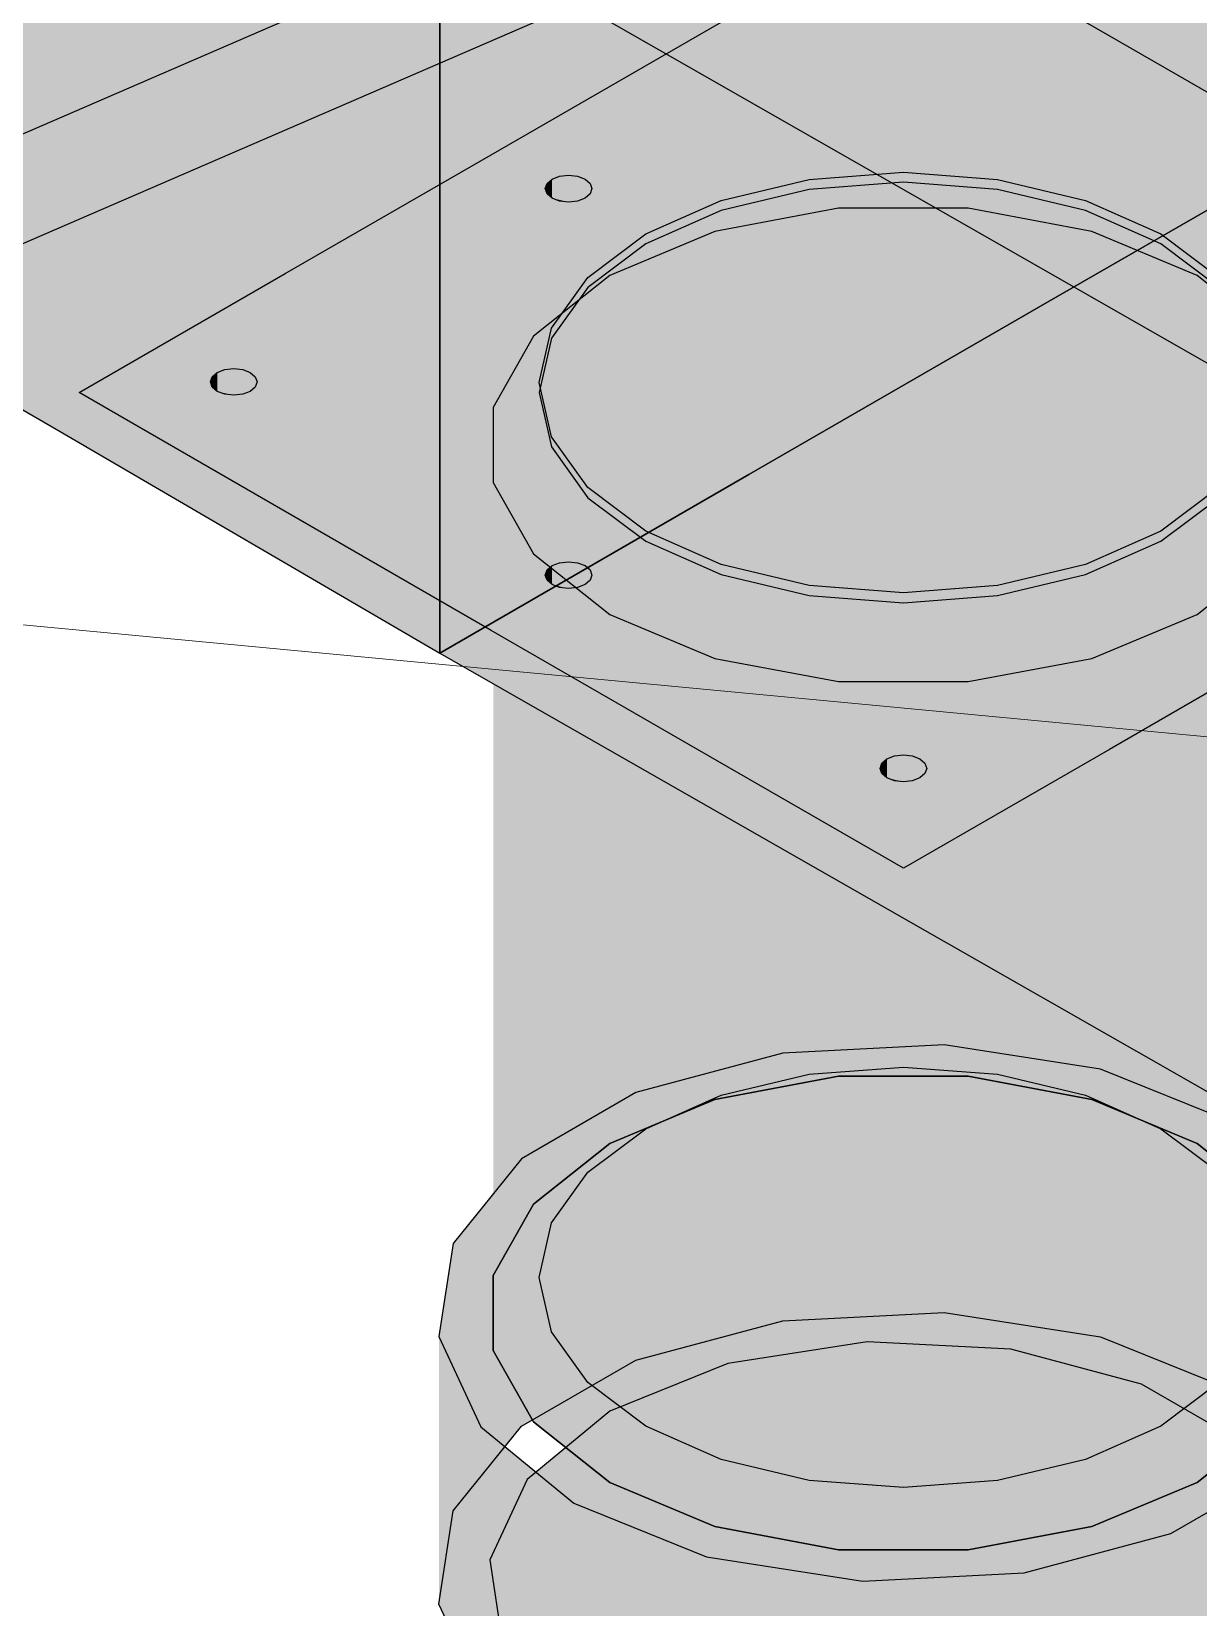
# Model space of a CAD drawing. Header units: metres. Extents: x 0 to 34.2, y 0 to 17.8.
# Drawn here: x 10.4017 to 10.5979, y 9.719 to 9.984 of the extents above; entities that cross this region are included whole.
import ezdxf

# ---------------------------------------------------------------- set-up
doc = ezdxf.new("R2010")
doc.units = ezdxf.units.M
doc.header["$LTSCALE"] = 0.25
doc.layers.add('ISO-ARISTAS', color=8, linetype='CONTINUOUS')
doc.layers.add('ISO-CONCRETO-SUP', color=254, linetype='CONTINUOUS', true_color=0xe8e8e8)
doc.layers.add('LLAMADAS', color=30, linetype='CONTINUOUS', lineweight=18)

msp = doc.modelspace()

# ---------------------------------------------------------------- linework, layer by layer
at = {"layer": 'ISO-ARISTAS', "color": 250}
for p, q in [((8.5856, 9.16264), (10.67532, 10.06751)), ((10.47031, 9.9495), (10.47031, 10.0195)), ((10.47031, 10.0195), (10.47031, 9.9495)), ((10.52163, 9.97267), (10.45267, 10.01208)), ((10.19547, 9.87818), (10.4924, 10.00675)), ((10.51361, 9.9833), (10.54825, 10.0033)), ((10.54825, 10.0033), (10.58289, 9.9833)), ((10.47897, 9.9633), (10.51361, 9.9833)), ((10.58289, 9.9833), (10.61754, 9.9633)), ((10.59059, 9.93325), (10.52163, 9.97267)), ((10.57423, 9.9395), (10.6262, 9.9695)), ((10.6262, 9.9695), (10.57423, 9.9395)), ((10.44433, 9.9433), (10.47897, 9.9633)), ((10.5324, 9.95915), (10.54825, 9.96036)), ((10.54825, 9.96036), (10.5641, 9.95915)), ((10.48804, 9.9576), (10.48834, 9.95847)), ((10.48834, 9.95673), (10.48804, 9.9576)), ((10.48834, 9.95847), (10.48919, 9.9592)), ((10.48919, 9.9592), (10.49046, 9.95969)), ((10.49046, 9.95969), (10.49196, 9.95986)), ((10.49196, 9.95986), (10.49346, 9.95969)), ((10.49346, 9.95969), (10.49473, 9.9592)), ((10.49473, 9.9592), (10.49558, 9.95847)), ((10.49558, 9.95847), (10.49588, 9.9576)), ((10.49588, 9.9576), (10.49558, 9.95673)), ((10.51764, 9.95562), (10.5324, 9.95915)), ((10.54825, 9.95866), (10.5324, 9.95745)), ((10.5641, 9.95745), (10.54825, 9.95866)), ((10.5641, 9.95915), (10.57887, 9.95562)), ((10.48919, 9.956), (10.48834, 9.95673)), ((10.49046, 9.95551), (10.48919, 9.956)), ((10.49196, 9.95534), (10.49046, 9.95551)), ((10.49346, 9.95551), (10.49196, 9.95534)), ((10.49473, 9.956), (10.49346, 9.95551)), ((10.49558, 9.95673), (10.49473, 9.956)), ((10.50495, 9.95), (10.51764, 9.95562)), ((10.5324, 9.95745), (10.51764, 9.95392)), ((10.57887, 9.95392), (10.5641, 9.95745)), ((10.57887, 9.95562), (10.59156, 9.95)), ((10.34127, 9.95475), (10.40579, 9.91712)), ((10.34127, 9.95475), (10.40579, 9.91712)), ((10.51764, 9.95392), (10.50495, 9.9483)), ((10.53733, 9.95431), (10.51656, 9.95041)), ((10.53733, 9.95431), (10.51656, 9.95041)), ((10.55917, 9.95431), (10.53733, 9.95431)), ((10.55917, 9.95431), (10.53733, 9.95431)), ((10.57995, 9.95041), (10.55917, 9.95431)), ((10.57995, 9.95041), (10.55917, 9.95431)), ((10.59156, 9.9483), (10.57887, 9.95392)), ((10.49522, 9.94268), (10.50495, 9.95)), ((10.51656, 9.95041), (10.49889, 9.943)), ((10.51656, 9.95041), (10.49889, 9.943)), ((10.59762, 9.943), (10.57995, 9.95041)), ((10.59762, 9.943), (10.57995, 9.95041)), ((10.59156, 9.95), (10.60129, 9.94268)), ((10.47031, 9.8795), (10.47031, 9.9495)), ((10.47031, 9.9495), (10.47031, 9.8795)), ((10.50495, 9.9483), (10.49522, 9.94098)), ((10.60129, 9.94098), (10.59156, 9.9483)), ((10.40969, 9.9233), (10.44433, 9.9433)), ((10.49889, 9.943), (10.48605, 9.9328)), ((10.49889, 9.943), (10.48605, 9.9328)), ((10.4891, 9.93415), (10.49522, 9.94268)), ((10.61046, 9.9328), (10.59762, 9.943)), ((10.61046, 9.9328), (10.59762, 9.943)), ((10.49522, 9.94098), (10.4891, 9.93245)), ((10.52227, 9.9095), (10.57423, 9.9395)), ((10.57423, 9.9395), (10.52227, 9.9095)), ((10.48702, 9.925), (10.4891, 9.93415)), ((10.48605, 9.9328), (10.4793, 9.92081)), ((10.48605, 9.9328), (10.4793, 9.92081)), ((10.4891, 9.93245), (10.48702, 9.9233)), ((10.65955, 9.89384), (10.59059, 9.93325)), ((10.43175, 9.9251), (10.43205, 9.92597)), ((10.43205, 9.92597), (10.4329, 9.9267)), ((10.4329, 9.9267), (10.43417, 9.92719)), ((10.43417, 9.92719), (10.43567, 9.92736)), ((10.43567, 9.92736), (10.43717, 9.92719)), ((10.43717, 9.92719), (10.43844, 9.9267)), ((10.43844, 9.9267), (10.43929, 9.92597)), ((10.43929, 9.92597), (10.43959, 9.9251)), ((10.44433, 9.9033), (10.40969, 9.9233)), ((10.43205, 9.92423), (10.43175, 9.9251)), ((10.4329, 9.9235), (10.43205, 9.92423)), ((10.43417, 9.92301), (10.4329, 9.9235)), ((10.43844, 9.9235), (10.43717, 9.92301)), ((10.43929, 9.92423), (10.43844, 9.9235)), ((10.43959, 9.9251), (10.43929, 9.92423)), ((10.4891, 9.91585), (10.48702, 9.925)), ((10.48702, 9.9233), (10.4891, 9.91415)), ((10.43567, 9.92284), (10.43417, 9.92301)), ((10.43717, 9.92301), (10.43567, 9.92284)), ((10.4793, 9.92081), (10.4793, 9.90819)), ((10.4793, 9.92081), (10.4793, 9.90819)), ((10.40579, 9.91712), (10.47031, 9.8795)), ((10.40579, 9.91712), (10.47031, 9.8795)), ((10.49522, 9.90732), (10.4891, 9.91585)), ((10.4891, 9.91415), (10.49522, 9.90562)), ((10.47031, 9.8795), (10.52227, 9.9095)), ((10.52227, 9.9095), (10.47031, 9.8795)), ((10.4793, 9.90819), (10.48605, 9.8962)), ((10.4793, 9.90819), (10.48605, 9.8962)), ((10.50495, 9.9), (10.49522, 9.90732)), ((10.60129, 9.90732), (10.59156, 9.9)), ((10.49522, 9.90562), (10.50495, 9.8983)), ((10.59156, 9.8983), (10.60129, 9.90562)), ((10.47897, 9.8833), (10.44433, 9.9033)), ((10.51764, 9.89438), (10.50495, 9.9)), ((10.59156, 9.9), (10.57887, 9.89438)), ((10.50495, 9.8983), (10.51764, 9.89268)), ((10.57887, 9.89268), (10.59156, 9.8983)), ((10.48605, 9.8962), (10.49889, 9.886)), ((10.48605, 9.8962), (10.49889, 9.886)), ((10.48834, 9.89347), (10.48919, 9.8942)), ((10.48919, 9.8942), (10.49046, 9.89469)), ((10.49046, 9.89469), (10.49196, 9.89486)), ((10.49196, 9.89486), (10.49346, 9.89469)), ((10.49346, 9.89469), (10.49473, 9.8942)), ((10.49473, 9.8942), (10.49558, 9.89347)), ((10.5324, 9.89085), (10.51764, 9.89438)), ((10.57887, 9.89438), (10.5641, 9.89085)), ((10.59762, 9.886), (10.61046, 9.8962)), ((10.59762, 9.886), (10.61046, 9.8962)), ((10.48804, 9.8926), (10.48834, 9.89347)), ((10.48834, 9.89173), (10.48804, 9.8926)), ((10.48919, 9.891), (10.48834, 9.89173)), ((10.49558, 9.89173), (10.49473, 9.891)), ((10.49558, 9.89347), (10.49588, 9.8926)), ((10.49588, 9.8926), (10.49558, 9.89173)), ((10.51764, 9.89268), (10.5324, 9.88915)), ((10.5641, 9.88915), (10.57887, 9.89268)), ((10.49046, 9.89051), (10.48919, 9.891)), ((10.49196, 9.89034), (10.49046, 9.89051)), ((10.49346, 9.89051), (10.49196, 9.89034)), ((10.49473, 9.891), (10.49346, 9.89051)), ((10.54825, 9.88964), (10.5324, 9.89085)), ((10.5324, 9.88915), (10.54825, 9.88794)), ((10.5641, 9.89085), (10.54825, 9.88964)), ((10.54825, 9.88794), (10.5641, 9.88915)), ((10.49889, 9.886), (10.51656, 9.87859)), ((10.49889, 9.886), (10.51656, 9.87859)), ((10.57995, 9.87859), (10.59762, 9.886)), ((10.57995, 9.87859), (10.59762, 9.886)), ((10.51361, 9.8633), (10.47897, 9.8833)), ((10.61754, 9.8833), (10.58289, 9.8633)), ((10.47031, 9.8795), (10.53927, 9.84008)), ((10.47031, 9.8795), (10.53927, 9.84008)), ((10.51656, 9.87859), (10.53733, 9.87469)), ((10.51656, 9.87859), (10.53733, 9.87469)), ((10.55917, 9.87469), (10.57995, 9.87859)), ((10.55917, 9.87469), (10.57995, 9.87859)), ((10.53733, 9.87469), (10.55917, 9.87469)), ((10.53733, 9.87469), (10.55917, 9.87469)), ((10.54825, 9.8433), (10.51361, 9.8633)), ((10.54548, 9.8617), (10.54675, 9.86219)), ((10.54675, 9.86219), (10.54825, 9.86236)), ((10.58289, 9.8633), (10.54825, 9.8433)), ((10.54825, 9.86236), (10.54975, 9.86219)), ((10.54975, 9.86219), (10.55103, 9.8617)), ((10.54433, 9.8601), (10.54463, 9.86097)), ((10.54463, 9.85923), (10.54433, 9.8601)), ((10.54463, 9.86097), (10.54548, 9.8617)), ((10.55103, 9.8617), (10.55187, 9.86097)), ((10.55187, 9.86097), (10.55217, 9.8601)), ((10.55217, 9.8601), (10.55187, 9.85923)), ((10.54548, 9.8585), (10.54463, 9.85923)), ((10.54675, 9.85801), (10.54548, 9.8585)), ((10.54825, 9.85784), (10.54675, 9.85801)), ((10.54975, 9.85801), (10.54825, 9.85784)), ((10.55103, 9.8585), (10.54975, 9.85801)), ((10.55187, 9.85923), (10.55103, 9.8585)), ((10.53927, 9.84008), (10.60823, 9.80067)), ((10.53927, 9.84008), (10.60823, 9.80067)), ((10.52797, 9.81221), (10.50329, 9.80557)), ((10.55509, 9.81358), (10.52797, 9.81221)), ((10.58138, 9.80951), (10.55509, 9.81358)), ((10.5324, 9.80865), (10.54825, 9.80986)), ((10.54825, 9.80986), (10.5641, 9.80865)), ((10.60368, 9.8005), (10.58138, 9.80951)), ((10.53733, 9.80831), (10.51656, 9.80441)), ((10.51656, 9.80441), (10.53733, 9.80831)), ((10.51764, 9.80512), (10.5324, 9.80865)), ((10.55917, 9.80831), (10.53733, 9.80831)), ((10.53733, 9.80831), (10.55917, 9.80831)), ((10.57995, 9.80441), (10.55917, 9.80831)), ((10.55917, 9.80831), (10.57995, 9.80441)), ((10.5641, 9.80865), (10.57887, 9.80512)), ((10.50329, 9.80557), (10.48405, 9.79446)), ((10.51656, 9.80441), (10.49889, 9.797)), ((10.49889, 9.797), (10.51656, 9.80441)), ((10.50495, 9.7995), (10.51764, 9.80512)), ((10.57887, 9.80512), (10.59156, 9.7995)), ((10.59762, 9.797), (10.57995, 9.80441)), ((10.57995, 9.80441), (10.59762, 9.797)), ((10.49522, 9.79218), (10.50495, 9.7995)), ((10.59156, 9.7995), (10.60129, 9.79218)), ((10.49889, 9.797), (10.48605, 9.7868)), ((10.48605, 9.7868), (10.49889, 9.797)), ((10.61046, 9.7868), (10.59762, 9.797)), ((10.59762, 9.797), (10.61046, 9.7868)), ((10.48405, 9.79446), (10.47254, 9.78021)), ((10.4891, 9.78365), (10.49522, 9.79218)), ((10.48605, 9.7868), (10.4793, 9.77481)), ((10.4793, 9.77481), (10.48605, 9.7868)), ((10.48702, 9.7745), (10.4891, 9.78365)), ((10.47254, 9.78021), (10.47017, 9.76456)), ((10.4793, 9.77481), (10.4793, 9.76219)), ((10.4793, 9.76219), (10.4793, 9.77481)), ((10.4891, 9.76535), (10.48702, 9.7745)), ((10.50329, 9.76057), (10.52797, 9.76721)), ((10.52797, 9.76721), (10.55509, 9.76858)), ((10.55509, 9.76858), (10.58138, 9.76451)), ((10.47017, 9.76456), (10.47721, 9.74937)), ((10.49522, 9.75682), (10.4891, 9.76535)), ((10.58138, 9.76451), (10.60368, 9.7555)), ((10.4793, 9.76219), (10.48605, 9.7502)), ((10.48605, 9.7502), (10.4793, 9.76219)), ((10.54217, 9.76365), (10.51875, 9.76003)), ((10.56632, 9.76243), (10.54217, 9.76365)), ((10.5883, 9.75652), (10.56632, 9.76243)), ((10.48405, 9.74946), (10.50329, 9.76057)), ((10.51875, 9.76003), (10.49889, 9.752)), ((10.50495, 9.7495), (10.49522, 9.75682)), ((10.60544, 9.74662), (10.5883, 9.75652)), ((10.60129, 9.75682), (10.59156, 9.7495)), ((10.49889, 9.752), (10.48498, 9.74053)), ((10.47254, 9.73521), (10.48405, 9.74946)), ((10.47721, 9.74937), (10.49283, 9.7365)), ((10.48605, 9.7502), (10.49889, 9.74)), ((10.49889, 9.74), (10.48605, 9.7502)), ((10.51764, 9.74388), (10.50495, 9.7495)), ((10.59156, 9.7495), (10.57887, 9.74388)), ((10.59762, 9.74), (10.61046, 9.7502)), ((10.61046, 9.7502), (10.59762, 9.74)), ((10.5324, 9.74035), (10.51764, 9.74388)), ((10.57887, 9.74388), (10.5641, 9.74035)), ((10.48498, 9.74053), (10.47871, 9.72701)), ((10.54825, 9.73914), (10.5324, 9.74035)), ((10.5641, 9.74035), (10.54825, 9.73914)), ((10.59321, 9.73143), (10.61246, 9.74254)), ((10.49889, 9.74), (10.51656, 9.73259)), ((10.51656, 9.73259), (10.49889, 9.74)), ((10.57995, 9.73259), (10.59762, 9.74)), ((10.59762, 9.74), (10.57995, 9.73259)), ((10.47017, 9.71956), (10.47254, 9.73521)), ((10.49283, 9.7365), (10.51513, 9.72749)), ((10.51656, 9.73259), (10.53733, 9.72869)), ((10.53733, 9.72869), (10.51656, 9.73259)), ((10.55917, 9.72869), (10.57995, 9.73259)), ((10.57995, 9.73259), (10.55917, 9.72869)), ((10.56854, 9.72479), (10.59321, 9.73143)), ((10.51513, 9.72749), (10.54142, 9.72342)), ((10.53733, 9.72869), (10.55917, 9.72869)), ((10.55917, 9.72869), (10.53733, 9.72869)), ((10.47871, 9.72701), (10.48082, 9.71307)), ((10.54142, 9.72342), (10.56854, 9.72479)), ((10.47721, 9.70437), (10.47017, 9.71956))]:
    msp.add_line(p, q, dxfattribs=at)
at = {"layer": 'ISO-CONCRETO-SUP', "true_color": 0xa8aaae}
msp.add_solid([(10.34127, 9.95475), (10.49716, 10.04475), (10.34127, 10.16474), (10.49716, 10.25474)], dxfattribs=at)
at = {"layer": 'ISO-CONCRETO-SUP', "true_color": 0x686f79}
msp.add_solid([(10.13052, 9.99068), (10.19547, 9.95318), (10.42744, 10.11925), (10.4924, 10.08175)], dxfattribs=at)
at = {"layer": 'ISO-CONCRETO-SUP', "true_color": 0xaaadb3}
for points in [[(10.47031, 10.0195), (10.53927, 9.98008), (10.47031, 10.0895), (10.53927, 10.05008)], [(10.56168, 10.00712), (10.6262, 9.9695), (10.56168, 10.07712), (10.6262, 10.0395)], [(10.40579, 9.98712), (10.47031, 9.9495), (10.40579, 10.05712), (10.47031, 10.0195)], [(10.53927, 9.98008), (10.60823, 9.94067), (10.53927, 10.05008), (10.60823, 10.01067)], [(10.34127, 9.95475), (10.40579, 9.91712), (10.34127, 10.02475), (10.40579, 9.98712)], [(10.47031, 9.9495), (10.53927, 9.91008), (10.47031, 10.0195), (10.53927, 9.98008)], [(10.40579, 9.91712), (10.47031, 9.8795), (10.40579, 9.98712), (10.47031, 9.9495)], [(10.53927, 9.91008), (10.60823, 9.87067), (10.53927, 9.98008), (10.60823, 9.94067)], [(10.47031, 9.8795), (10.53927, 9.84008), (10.47031, 9.9495), (10.53927, 9.91008)], [(10.53927, 9.84008), (10.60823, 9.80067), (10.53927, 9.91008), (10.60823, 9.87067)]]:
    msp.add_solid(points, dxfattribs=at)
at = {"layer": 'ISO-CONCRETO-SUP', "true_color": 0x575d65}
msp.add_solid([(10.19547, 9.87818), (10.4924, 10.00675), (10.19547, 9.95318), (10.4924, 10.08175)], dxfattribs=at)
at = {"layer": 'ISO-CONCRETO-SUP', "true_color": 0xbcc0c7}
for points in [[(10.4452, 10.01475), (10.50972, 9.97712), (10.49716, 10.04475), (10.56168, 10.00712)], [(10.39324, 9.98475), (10.45775, 9.94712), (10.4452, 10.01475), (10.50972, 9.97712)], [(10.50972, 9.97712), (10.57423, 9.9395), (10.56168, 10.00712), (10.6262, 9.9695)], [(10.54825, 10.0033), (10.58289, 9.9833), (10.51361, 9.9833), (10.54825, 9.9633)], [(10.34127, 9.95475), (10.40579, 9.91712), (10.39324, 9.98475), (10.45775, 9.94712)], [(10.51361, 9.9833), (10.54825, 9.9633), (10.47897, 9.9633), (10.51361, 9.9433)], [(10.58289, 9.9833), (10.61754, 9.9633), (10.54825, 9.9633), (10.58289, 9.9433)], [(10.45775, 9.94712), (10.52227, 9.9095), (10.50972, 9.97712), (10.57423, 9.9395)], [(10.57423, 9.9395), (10.64319, 9.90008), (10.6262, 9.9695), (10.69516, 9.93008)], [(10.47897, 9.9633), (10.51361, 9.9433), (10.44433, 9.9433), (10.47897, 9.9233)], [(10.54825, 9.9633), (10.58289, 9.9433), (10.51361, 9.9433), (10.54825, 9.9233)], [(10.61754, 9.9633), (10.65218, 9.9433), (10.58289, 9.9433), (10.61754, 9.9233)], [(10.40579, 9.91712), (10.47031, 9.8795), (10.45775, 9.94712), (10.52227, 9.9095)], [(10.44433, 9.9433), (10.47897, 9.9233), (10.40969, 9.9233), (10.44433, 9.9033)], [(10.51361, 9.9433), (10.54825, 9.9233), (10.47897, 9.9233), (10.51361, 9.9033)], [(10.58289, 9.9433), (10.61754, 9.9233), (10.54825, 9.9233), (10.58289, 9.9033)], [(10.52227, 9.9095), (10.59123, 9.87008), (10.57423, 9.9395), (10.64319, 9.90008)], [(10.47897, 9.9233), (10.51361, 9.9033), (10.44433, 9.9033), (10.47897, 9.8833)], [(10.54825, 9.9233), (10.58289, 9.9033), (10.51361, 9.9033), (10.54825, 9.8833)], [(10.61754, 9.9233), (10.65218, 9.9033), (10.58289, 9.9033), (10.61754, 9.8833)], [(10.47031, 9.8795), (10.53927, 9.84008), (10.52227, 9.9095), (10.59123, 9.87008)], [(10.51361, 9.9033), (10.54825, 9.8833), (10.47897, 9.8833), (10.51361, 9.8633)], [(10.58289, 9.9033), (10.61754, 9.8833), (10.54825, 9.8833), (10.58289, 9.8633)], [(10.59123, 9.87008), (10.66019, 9.83067), (10.64319, 9.90008), (10.71215, 9.86067)], [(10.54825, 9.8833), (10.58289, 9.8633), (10.51361, 9.8633), (10.54825, 9.8433)], [(10.53927, 9.84008), (10.60823, 9.80067), (10.59123, 9.87008), (10.66019, 9.83067)]]:
    msp.add_solid(points, dxfattribs=at)
at = {"layer": 'ISO-CONCRETO-SUP', "true_color": 0xb6b9c0}
for points in [[(10.49597, 10.03108), (10.56493, 9.99167), (10.45267, 10.01208), (10.52163, 9.97267)], [(10.60823, 10.01067), (10.67719, 9.97125), (10.56493, 9.99167), (10.63389, 9.95225)], [(10.56493, 9.99167), (10.63389, 9.95225), (10.52163, 9.97267), (10.59059, 9.93325)], [(10.63389, 9.95225), (10.70285, 9.91284), (10.59059, 9.93325), (10.65955, 9.89384)]]:
    msp.add_solid(points, dxfattribs=at)
at = {"layer": 'ISO-CONCRETO-SUP', "true_color": 0x3e4247}
for points in [[(10.50495, 9.9), (10.5324, 9.95915), (10.54825, 9.96036)], [(10.50495, 9.9), (10.54825, 9.96036), (10.5641, 9.95915)], [(10.50495, 9.9), (10.51764, 9.95562), (10.5324, 9.95915)], [(10.50495, 9.9), (10.5641, 9.95915), (10.57887, 9.95562)], [(10.50495, 9.9), (10.50495, 9.95), (10.51764, 9.95562)], [(10.50495, 9.9), (10.57887, 9.95562), (10.59156, 9.95)], [(10.50495, 9.9), (10.49522, 9.94268), (10.50495, 9.95)], [(10.50495, 9.9), (10.59156, 9.95), (10.60129, 9.94268)], [(10.50495, 9.9), (10.4891, 9.93415), (10.49522, 9.94268)], [(10.50495, 9.9), (10.60129, 9.94268), (10.6074, 9.93415)], [(10.50495, 9.9), (10.48702, 9.925), (10.4891, 9.93415)], [(10.50495, 9.9), (10.6074, 9.93415), (10.60949, 9.925)], [(10.50495, 9.9), (10.4891, 9.91585), (10.48702, 9.925)], [(10.50495, 9.9), (10.60949, 9.925), (10.6074, 9.91585)], [(10.50495, 9.9), (10.49522, 9.90732), (10.4891, 9.91585)], [(10.50495, 9.9), (10.6074, 9.91585), (10.60129, 9.90732)], [(10.50495, 9.9), (10.60129, 9.90732), (10.59156, 9.9)], [(10.50495, 9.9), (10.59156, 9.9), (10.57887, 9.89438)], [(10.50495, 9.9), (10.57887, 9.89438), (10.5641, 9.89085)], [(10.50495, 9.9), (10.5641, 9.89085), (10.54825, 9.88964)], [(10.50495, 9.9), (10.54825, 9.88964), (10.5324, 9.89085)], [(10.50495, 9.9), (10.5324, 9.89085), (10.51764, 9.89438)]]:
    msp.add_solid(points, dxfattribs=at)
at = {"layer": 'ISO-CONCRETO-SUP', "true_color": 0x6b6d73}
for points in [[(10.48919, 9.956), (10.48804, 9.9576), (10.48834, 9.95847)], [(10.48919, 9.956), (10.48834, 9.95673), (10.48804, 9.9576)], [(10.48919, 9.956), (10.48834, 9.95847), (10.48919, 9.9592)], [(10.48919, 9.956), (10.49046, 9.95969), (10.49196, 9.95986)], [(10.48919, 9.956), (10.49196, 9.95986), (10.49346, 9.95969)], [(10.48919, 9.956), (10.48919, 9.9592), (10.49046, 9.95969)], [(10.48919, 9.956), (10.49346, 9.95969), (10.49473, 9.9592)], [(10.48919, 9.956), (10.49473, 9.9592), (10.49558, 9.95847)], [(10.48919, 9.956), (10.49558, 9.95847), (10.49588, 9.9576)], [(10.48919, 9.956), (10.49588, 9.9576), (10.49558, 9.95673)], [(10.48919, 9.956), (10.49558, 9.95673), (10.49473, 9.956)], [(10.48919, 9.956), (10.49473, 9.956), (10.49346, 9.95551)], [(10.48919, 9.956), (10.49346, 9.95551), (10.49196, 9.95534)], [(10.48919, 9.956), (10.49196, 9.95534), (10.49046, 9.95551)], [(10.4329, 9.9235), (10.43175, 9.9251), (10.43205, 9.92597)], [(10.4329, 9.9235), (10.43205, 9.92597), (10.4329, 9.9267)], [(10.4329, 9.9235), (10.43417, 9.92719), (10.43567, 9.92736)], [(10.4329, 9.9235), (10.43567, 9.92736), (10.43717, 9.92719)], [(10.4329, 9.9235), (10.4329, 9.9267), (10.43417, 9.92719)], [(10.4329, 9.9235), (10.43717, 9.92719), (10.43844, 9.9267)], [(10.4329, 9.9235), (10.43844, 9.9267), (10.43929, 9.92597)], [(10.4329, 9.9235), (10.43929, 9.92597), (10.43959, 9.9251)], [(10.4329, 9.9235), (10.43205, 9.92423), (10.43175, 9.9251)], [(10.4329, 9.9235), (10.43959, 9.9251), (10.43929, 9.92423)], [(10.4329, 9.9235), (10.43929, 9.92423), (10.43844, 9.9235)], [(10.4329, 9.9235), (10.43844, 9.9235), (10.43717, 9.92301)], [(10.4329, 9.9235), (10.43717, 9.92301), (10.43567, 9.92284)], [(10.4329, 9.9235), (10.43567, 9.92284), (10.43417, 9.92301)], [(10.48919, 9.891), (10.48834, 9.89347), (10.48919, 9.8942)], [(10.48919, 9.891), (10.49046, 9.89469), (10.49196, 9.89486)], [(10.48919, 9.891), (10.49196, 9.89486), (10.49346, 9.89469)], [(10.48919, 9.891), (10.48919, 9.8942), (10.49046, 9.89469)], [(10.48919, 9.891), (10.49346, 9.89469), (10.49473, 9.8942)], [(10.48919, 9.891), (10.49473, 9.8942), (10.49558, 9.89347)], [(10.48919, 9.891), (10.48804, 9.8926), (10.48834, 9.89347)], [(10.48919, 9.891), (10.48834, 9.89173), (10.48804, 9.8926)], [(10.48919, 9.891), (10.49558, 9.89347), (10.49588, 9.8926)], [(10.48919, 9.891), (10.49588, 9.8926), (10.49558, 9.89173)], [(10.48919, 9.891), (10.49558, 9.89173), (10.49473, 9.891)], [(10.48919, 9.891), (10.49473, 9.891), (10.49346, 9.89051)], [(10.48919, 9.891), (10.49346, 9.89051), (10.49196, 9.89034)], [(10.48919, 9.891), (10.49196, 9.89034), (10.49046, 9.89051)], [(10.54548, 9.8585), (10.54675, 9.86219), (10.54825, 9.86236)], [(10.54548, 9.8585), (10.54825, 9.86236), (10.54975, 9.86219)], [(10.54548, 9.8585), (10.54548, 9.8617), (10.54675, 9.86219)], [(10.54548, 9.8585), (10.54975, 9.86219), (10.55103, 9.8617)], [(10.54548, 9.8585), (10.54433, 9.8601), (10.54463, 9.86097)], [(10.54548, 9.8585), (10.54463, 9.85923), (10.54433, 9.8601)], [(10.54548, 9.8585), (10.54463, 9.86097), (10.54548, 9.8617)], [(10.54548, 9.8585), (10.55103, 9.8617), (10.55187, 9.86097)], [(10.54548, 9.8585), (10.55187, 9.86097), (10.55217, 9.8601)], [(10.54548, 9.8585), (10.55217, 9.8601), (10.55187, 9.85923)], [(10.54548, 9.8585), (10.55187, 9.85923), (10.55103, 9.8585)], [(10.54548, 9.8585), (10.55103, 9.8585), (10.54975, 9.85801)], [(10.54548, 9.8585), (10.54975, 9.85801), (10.54825, 9.85784)], [(10.54548, 9.8585), (10.54825, 9.85784), (10.54675, 9.85801)]]:
    msp.add_solid(points, dxfattribs=at)
at = {"layer": 'ISO-CONCRETO-SUP', "true_color": 0xafb3b9}
for points in [[(10.54825, 9.95866), (10.5324, 9.95745), (10.54825, 9.90906), (10.5324, 9.90785)], [(10.54825, 9.90906), (10.5324, 9.90785), (10.54825, 9.85946), (10.5324, 9.85825)], [(10.54825, 9.88794), (10.5641, 9.88915), (10.54825, 9.83834), (10.5641, 9.83955)], [(10.54825, 9.85946), (10.5324, 9.85825), (10.54825, 9.80986), (10.5324, 9.80865)], [(10.54825, 9.83834), (10.5641, 9.83955), (10.54825, 9.78874), (10.5641, 9.78995)], [(10.54825, 9.78874), (10.5641, 9.78995), (10.54825, 9.73914), (10.5641, 9.74035)]]:
    msp.add_solid(points, dxfattribs=at)
at = {"layer": 'ISO-CONCRETO-SUP', "true_color": 0xb3b6bd}
for points in [[(10.5641, 9.95745), (10.54825, 9.95866), (10.5641, 9.90785), (10.54825, 9.90906)], [(10.5641, 9.90785), (10.54825, 9.90906), (10.5641, 9.85825), (10.54825, 9.85946)], [(10.5324, 9.88915), (10.54825, 9.88794), (10.5324, 9.83955), (10.54825, 9.83834)], [(10.5641, 9.85825), (10.54825, 9.85946), (10.5641, 9.80865), (10.54825, 9.80986)], [(10.5324, 9.83955), (10.54825, 9.83834), (10.5324, 9.78995), (10.54825, 9.78874)], [(10.5324, 9.78995), (10.54825, 9.78874), (10.5324, 9.74035), (10.54825, 9.73914)]]:
    msp.add_solid(points, dxfattribs=at)
at = {"layer": 'ISO-CONCRETO-SUP', "true_color": 0xa8acb2}
for points in [[(10.5324, 9.95745), (10.51764, 9.95392), (10.5324, 9.90785), (10.51764, 9.90432)], [(10.5324, 9.90785), (10.51764, 9.90432), (10.5324, 9.85825), (10.51764, 9.85472)], [(10.5641, 9.88915), (10.57887, 9.89268), (10.5641, 9.83955), (10.57887, 9.84308)], [(10.5324, 9.85825), (10.51764, 9.85472), (10.5324, 9.80865), (10.51764, 9.80512)], [(10.5641, 9.83955), (10.57887, 9.84308), (10.5641, 9.78995), (10.57887, 9.79348)], [(10.5641, 9.78995), (10.57887, 9.79348), (10.5641, 9.74035), (10.57887, 9.74388)]]:
    msp.add_solid(points, dxfattribs=at)
at = {"layer": 'ISO-CONCRETO-SUP', "true_color": 0xb2b5bc}
for points in [[(10.57887, 9.95392), (10.5641, 9.95745), (10.57887, 9.90432), (10.5641, 9.90785)], [(10.57887, 9.90432), (10.5641, 9.90785), (10.57887, 9.85472), (10.5641, 9.85825)], [(10.51764, 9.89268), (10.5324, 9.88915), (10.51764, 9.84308), (10.5324, 9.83955)], [(10.57887, 9.85472), (10.5641, 9.85825), (10.57887, 9.80512), (10.5641, 9.80865)], [(10.51764, 9.84308), (10.5324, 9.83955), (10.51764, 9.79348), (10.5324, 9.78995)], [(10.51764, 9.79348), (10.5324, 9.78995), (10.51764, 9.74388), (10.5324, 9.74035)]]:
    msp.add_solid(points, dxfattribs=at)
at = {"layer": 'ISO-CONCRETO-SUP', "true_color": 0x9ea1a7}
for points in [[(10.51764, 9.95392), (10.50495, 9.9483), (10.51764, 9.90432), (10.50495, 9.8987)], [(10.51764, 9.90432), (10.50495, 9.8987), (10.51764, 9.85472), (10.50495, 9.8491)], [(10.57887, 9.89268), (10.59156, 9.8983), (10.57887, 9.84308), (10.59156, 9.8487)], [(10.51764, 9.85472), (10.50495, 9.8491), (10.51764, 9.80512), (10.50495, 9.7995)], [(10.57887, 9.84308), (10.59156, 9.8487), (10.57887, 9.79348), (10.59156, 9.7991)], [(10.57887, 9.79348), (10.59156, 9.7991), (10.57887, 9.74388), (10.59156, 9.7495)]]:
    msp.add_solid(points, dxfattribs=at)
at = {"layer": 'ISO-CONCRETO-SUP', "true_color": 0x92aec8}
for points in [[(10.53733, 9.95431), (10.51656, 9.95041), (10.53733, 9.88131), (10.51656, 9.87741)], [(10.53733, 9.88131), (10.51656, 9.87741), (10.53733, 9.80831), (10.51656, 9.80441)], [(10.55917, 9.87469), (10.57995, 9.87859), (10.55917, 9.80169), (10.57995, 9.80559)], [(10.55917, 9.80169), (10.57995, 9.80559), (10.55917, 9.72869), (10.57995, 9.73259)]]:
    msp.add_solid(points, dxfattribs=at)
at = {"layer": 'ISO-CONCRETO-SUP', "true_color": 0xa1c0dd}
for points in [[(10.54825, 9.9145), (10.53733, 9.95431), (10.51656, 9.95041)], [(10.54825, 9.9145), (10.55917, 9.95431), (10.53733, 9.95431)], [(10.54825, 9.9145), (10.57995, 9.95041), (10.55917, 9.95431)], [(10.54825, 9.9145), (10.51656, 9.95041), (10.49889, 9.943)], [(10.54825, 9.9145), (10.59762, 9.943), (10.57995, 9.95041)], [(10.54825, 9.9145), (10.49889, 9.943), (10.48605, 9.9328)], [(10.54825, 9.9145), (10.61046, 9.9328), (10.59762, 9.943)], [(10.54825, 9.9145), (10.48605, 9.9328), (10.4793, 9.92081)], [(10.54825, 9.9145), (10.6172, 9.92081), (10.61046, 9.9328)], [(10.54825, 9.9145), (10.4793, 9.92081), (10.4793, 9.90819)], [(10.54825, 9.9145), (10.6172, 9.90819), (10.6172, 9.92081)], [(10.54825, 9.9145), (10.4793, 9.90819), (10.48605, 9.8962)], [(10.54825, 9.9145), (10.48605, 9.8962), (10.49889, 9.886)], [(10.54825, 9.9145), (10.49889, 9.886), (10.51656, 9.87859)], [(10.54825, 9.9145), (10.51656, 9.87859), (10.53733, 9.87469)], [(10.54825, 9.9145), (10.53733, 9.87469), (10.55917, 9.87469)], [(10.54825, 9.9145), (10.61046, 9.8962), (10.6172, 9.90819)], [(10.54825, 9.9145), (10.59762, 9.886), (10.61046, 9.8962)], [(10.54825, 9.9145), (10.57995, 9.87859), (10.59762, 9.886)], [(10.54825, 9.9145), (10.55917, 9.87469), (10.57995, 9.87859)], [(10.54825, 9.7685), (10.53733, 9.80831), (10.51656, 9.80441)], [(10.54825, 9.7685), (10.55917, 9.80831), (10.53733, 9.80831)], [(10.54825, 9.7685), (10.57995, 9.80441), (10.55917, 9.80831)], [(10.54825, 9.7685), (10.51656, 9.80441), (10.49889, 9.797)], [(10.54825, 9.7685), (10.59762, 9.797), (10.57995, 9.80441)], [(10.54825, 9.7685), (10.49889, 9.797), (10.48605, 9.7868)], [(10.54825, 9.7685), (10.61046, 9.7868), (10.59762, 9.797)], [(10.54825, 9.7685), (10.48605, 9.7868), (10.4793, 9.77481)], [(10.54825, 9.7685), (10.6172, 9.77481), (10.61046, 9.7868)], [(10.54825, 9.7685), (10.4793, 9.77481), (10.4793, 9.76219)], [(10.54825, 9.7685), (10.6172, 9.76219), (10.6172, 9.77481)], [(10.54825, 9.7685), (10.4793, 9.76219), (10.48605, 9.7502)], [(10.54825, 9.7685), (10.48605, 9.7502), (10.49889, 9.74)], [(10.54825, 9.7685), (10.49889, 9.74), (10.51656, 9.73259)], [(10.54825, 9.7685), (10.51656, 9.73259), (10.53733, 9.72869)], [(10.54825, 9.7685), (10.53733, 9.72869), (10.55917, 9.72869)], [(10.54825, 9.7685), (10.61046, 9.7502), (10.6172, 9.76219)], [(10.54825, 9.7685), (10.59762, 9.74), (10.61046, 9.7502)], [(10.54825, 9.7685), (10.57995, 9.73259), (10.59762, 9.74)], [(10.54825, 9.7685), (10.55917, 9.72869), (10.57995, 9.73259)]]:
    msp.add_solid(points, dxfattribs=at)
at = {"layer": 'ISO-CONCRETO-SUP', "true_color": 0x98b5d0}
for points in [[(10.55917, 9.95431), (10.53733, 9.95431), (10.55917, 9.88131), (10.53733, 9.88131)], [(10.55917, 9.88131), (10.53733, 9.88131), (10.55917, 9.80831), (10.53733, 9.80831)], [(10.53733, 9.87469), (10.55917, 9.87469), (10.53733, 9.80169), (10.55917, 9.80169)], [(10.53733, 9.80169), (10.55917, 9.80169), (10.53733, 9.72869), (10.55917, 9.72869)]]:
    msp.add_solid(points, dxfattribs=at)
at = {"layer": 'ISO-CONCRETO-SUP', "true_color": 0x99b6d1}
for points in [[(10.57995, 9.95041), (10.55917, 9.95431), (10.57995, 9.87741), (10.55917, 9.88131)], [(10.57995, 9.87741), (10.55917, 9.88131), (10.57995, 9.80441), (10.55917, 9.80831)], [(10.51656, 9.87859), (10.53733, 9.87469), (10.51656, 9.80559), (10.53733, 9.80169)], [(10.51656, 9.80559), (10.53733, 9.80169), (10.51656, 9.73259), (10.53733, 9.72869)]]:
    msp.add_solid(points, dxfattribs=at)
at = {"layer": 'ISO-CONCRETO-SUP', "true_color": 0xadb1b7}
for points in [[(10.59156, 9.9483), (10.57887, 9.95392), (10.59156, 9.8987), (10.57887, 9.90432)], [(10.59156, 9.8987), (10.57887, 9.90432), (10.59156, 9.8491), (10.57887, 9.85472)], [(10.50495, 9.8983), (10.51764, 9.89268), (10.50495, 9.8487), (10.51764, 9.84308)], [(10.59156, 9.8491), (10.57887, 9.85472), (10.59156, 9.7995), (10.57887, 9.80512)], [(10.50495, 9.8487), (10.51764, 9.84308), (10.50495, 9.7991), (10.51764, 9.79348)], [(10.50495, 9.7991), (10.51764, 9.79348), (10.50495, 9.7495), (10.51764, 9.74388)]]:
    msp.add_solid(points, dxfattribs=at)
at = {"layer": 'ISO-CONCRETO-SUP', "true_color": 0x88a2bb}
for points in [[(10.51656, 9.95041), (10.49889, 9.943), (10.51656, 9.87741), (10.49889, 9.87)], [(10.57995, 9.87859), (10.59762, 9.886), (10.57995, 9.80559), (10.59762, 9.813)], [(10.51656, 9.87741), (10.49889, 9.87), (10.51656, 9.80441), (10.49889, 9.797)], [(10.57995, 9.80559), (10.59762, 9.813), (10.57995, 9.73259), (10.59762, 9.74)]]:
    msp.add_solid(points, dxfattribs=at)
at = {"layer": 'ISO-CONCRETO-SUP', "true_color": 0x95b1cc}
for points in [[(10.59762, 9.943), (10.57995, 9.95041), (10.59762, 9.87), (10.57995, 9.87741)], [(10.49889, 9.886), (10.51656, 9.87859), (10.49889, 9.813), (10.51656, 9.80559)], [(10.59762, 9.87), (10.57995, 9.87741), (10.59762, 9.797), (10.57995, 9.80441)], [(10.49889, 9.813), (10.51656, 9.80559), (10.49889, 9.74), (10.51656, 9.73259)]]:
    msp.add_solid(points, dxfattribs=at)
at = {"layer": 'ISO-CONCRETO-SUP', "true_color": 0x92949a}
for points in [[(10.50495, 9.9483), (10.49522, 9.94098), (10.50495, 9.8987), (10.49522, 9.89138)], [(10.59156, 9.8983), (10.60129, 9.90562), (10.59156, 9.8487), (10.60129, 9.85602)], [(10.50495, 9.8987), (10.49522, 9.89138), (10.50495, 9.8491), (10.49522, 9.84178)], [(10.59156, 9.8487), (10.60129, 9.85602), (10.59156, 9.7991), (10.60129, 9.80642)], [(10.50495, 9.8491), (10.49522, 9.84178), (10.50495, 9.7995), (10.49522, 9.79218)], [(10.59156, 9.7991), (10.60129, 9.80642), (10.59156, 9.7495), (10.60129, 9.75682)]]:
    msp.add_solid(points, dxfattribs=at)
at = {"layer": 'ISO-CONCRETO-SUP', "true_color": 0xa5a8af}
for points in [[(10.60129, 9.94098), (10.59156, 9.9483), (10.60129, 9.89138), (10.59156, 9.8987)], [(10.49522, 9.90562), (10.50495, 9.8983), (10.49522, 9.85602), (10.50495, 9.8487)], [(10.60129, 9.89138), (10.59156, 9.8987), (10.60129, 9.84178), (10.59156, 9.8491)], [(10.49522, 9.85602), (10.50495, 9.8487), (10.49522, 9.80642), (10.50495, 9.7991)], [(10.60129, 9.84178), (10.59156, 9.8491), (10.60129, 9.79218), (10.59156, 9.7995)], [(10.49522, 9.80642), (10.50495, 9.7991), (10.49522, 9.75682), (10.50495, 9.7495)]]:
    msp.add_solid(points, dxfattribs=at)
at = {"layer": 'ISO-CONCRETO-SUP', "true_color": 0x7c93a9}
for points in [[(10.49889, 9.943), (10.48605, 9.9328), (10.49889, 9.87), (10.48605, 9.8598)], [(10.59762, 9.886), (10.61046, 9.8962), (10.59762, 9.813), (10.61046, 9.8232)], [(10.49889, 9.87), (10.48605, 9.8598), (10.49889, 9.797), (10.48605, 9.7868)], [(10.59762, 9.813), (10.61046, 9.8232), (10.59762, 9.74), (10.61046, 9.7502)]]:
    msp.add_solid(points, dxfattribs=at)
at = {"layer": 'ISO-CONCRETO-SUP', "true_color": 0x8da7c1}
for points in [[(10.61046, 9.9328), (10.59762, 9.943), (10.61046, 9.8598), (10.59762, 9.87)], [(10.48605, 9.8962), (10.49889, 9.886), (10.48605, 9.8232), (10.49889, 9.813)], [(10.61046, 9.8598), (10.59762, 9.87), (10.61046, 9.7868), (10.59762, 9.797)], [(10.48605, 9.8232), (10.49889, 9.813), (10.48605, 9.7502), (10.49889, 9.74)]]:
    msp.add_solid(points, dxfattribs=at)
at = {"layer": 'ISO-CONCRETO-SUP', "true_color": 0x83868b}
for points in [[(10.49522, 9.94098), (10.4891, 9.93245), (10.49522, 9.89138), (10.4891, 9.88285)], [(10.49522, 9.89138), (10.4891, 9.88285), (10.49522, 9.84178), (10.4891, 9.83325)], [(10.49522, 9.84178), (10.4891, 9.83325), (10.49522, 9.79218), (10.4891, 9.78365)]]:
    msp.add_solid(points, dxfattribs=at)
at = {"layer": 'ISO-CONCRETO-SUP', "true_color": 0x6d8195}
for points in [[(10.48605, 9.9328), (10.4793, 9.92081), (10.48605, 9.8598), (10.4793, 9.84781)], [(10.48605, 9.8598), (10.4793, 9.84781), (10.48605, 9.7868), (10.4793, 9.77481)]]:
    msp.add_solid(points, dxfattribs=at)
at = {"layer": 'ISO-CONCRETO-SUP', "true_color": 0x797c80}
for points in [[(10.4891, 9.93245), (10.48702, 9.9233), (10.4891, 9.88285), (10.48702, 9.8737)], [(10.4891, 9.88285), (10.48702, 9.8737), (10.4891, 9.83325), (10.48702, 9.8241)], [(10.4891, 9.83325), (10.48702, 9.8241), (10.4891, 9.78365), (10.48702, 9.7745)]]:
    msp.add_solid(points, dxfattribs=at)
at = {"layer": 'ISO-CONCRETO-SUP', "true_color": 0x8d9095}
for points in [[(10.48702, 9.9233), (10.4891, 9.91415), (10.48702, 9.8737), (10.4891, 9.86455)], [(10.48702, 9.8737), (10.4891, 9.86455), (10.48702, 9.8241), (10.4891, 9.81495)], [(10.48702, 9.8241), (10.4891, 9.81495), (10.48702, 9.7745), (10.4891, 9.76535)]]:
    msp.add_solid(points, dxfattribs=at)
at = {"layer": 'ISO-CONCRETO-SUP', "true_color": 0x73889d}
for points in [[(10.4793, 9.92081), (10.4793, 9.90819), (10.4793, 9.84781), (10.4793, 9.83519)], [(10.4793, 9.84781), (10.4793, 9.83519), (10.4793, 9.77481), (10.4793, 9.76219)]]:
    msp.add_solid(points, dxfattribs=at)
at = {"layer": 'ISO-CONCRETO-SUP', "true_color": 0x9a9da3}
for points in [[(10.4891, 9.91415), (10.49522, 9.90562), (10.4891, 9.86455), (10.49522, 9.85602)], [(10.4891, 9.86455), (10.49522, 9.85602), (10.4891, 9.81495), (10.49522, 9.80642)], [(10.4891, 9.81495), (10.49522, 9.80642), (10.4891, 9.76535), (10.49522, 9.75682)]]:
    msp.add_solid(points, dxfattribs=at)
at = {"layer": 'ISO-CONCRETO-SUP', "true_color": 0x8199b0}
for points in [[(10.4793, 9.90819), (10.48605, 9.8962), (10.4793, 9.83519), (10.48605, 9.8232)], [(10.4793, 9.83519), (10.48605, 9.8232), (10.4793, 9.76219), (10.48605, 9.7502)]]:
    msp.add_solid(points, dxfattribs=at)
at = {"layer": 'ISO-CONCRETO-SUP', "true_color": 0x6b737d}
for points in [[(10.19295, 9.83176), (10.5244, 9.6404), (10.14965, 9.80676), (10.4811, 9.6154)], [(10.19295, 9.78176), (10.5244, 9.5904), (10.14965, 9.75676), (10.4811, 9.5654)]]:
    msp.add_solid(points, dxfattribs=at)
at = {"layer": 'ISO-CONCRETO-SUP', "true_color": 0x616771}
for points in [[(10.19295, 9.78176), (10.5244, 9.5904), (10.19295, 9.83176), (10.5244, 9.6404)], [(10.14965, 9.75676), (10.4811, 9.5654), (10.14965, 9.80676), (10.4811, 9.6154)]]:
    msp.add_solid(points, dxfattribs=at)
at = {"layer": 'ISO-CONCRETO-SUP', "true_color": 0x2f4f97}
for points in [[(10.52797, 9.81221), (10.50329, 9.80557), (10.52797, 9.76721), (10.50329, 9.76057)], [(10.56854, 9.72479), (10.59321, 9.73143), (10.56854, 9.67979), (10.59321, 9.68643)]]:
    msp.add_solid(points, dxfattribs=at)
at = {"layer": 'ISO-CONCRETO-SUP', "true_color": 0x32549f}
for points in [[(10.55509, 9.81358), (10.52797, 9.81221), (10.55509, 9.76858), (10.52797, 9.76721)], [(10.60544, 9.74662), (10.5883, 9.75652), (10.60359, 9.72387), (10.58645, 9.73377)], [(10.54142, 9.72342), (10.56854, 9.72479), (10.54142, 9.67842), (10.56854, 9.67979)]]:
    msp.add_solid(points, dxfattribs=at)
at = {"layer": 'ISO-CONCRETO-SUP', "true_color": 0x3355a2}
for points in [[(10.58138, 9.80951), (10.55509, 9.81358), (10.58138, 9.76451), (10.55509, 9.76858)], [(10.51513, 9.72749), (10.54142, 9.72342), (10.51513, 9.68249), (10.54142, 9.67842)]]:
    msp.add_solid(points, dxfattribs=at)
at = {"layer": 'ISO-CONCRETO-SUP', "true_color": 0x31539e}
for points in [[(10.60368, 9.8005), (10.58138, 9.80951), (10.60368, 9.7555), (10.58138, 9.76451)], [(10.49283, 9.7365), (10.51513, 9.72749), (10.49283, 9.6915), (10.51513, 9.68249)]]:
    msp.add_solid(points, dxfattribs=at)
at = {"layer": 'ISO-CONCRETO-SUP', "true_color": 0x2b488a}
for points in [[(10.50329, 9.80557), (10.48405, 9.79446), (10.50329, 9.76057), (10.48405, 9.74946)], [(10.59321, 9.73143), (10.61246, 9.74254), (10.59321, 9.68643), (10.61246, 9.69754)], [(10.4784, 9.72325), (10.48073, 9.71191), (10.4775, 9.71929), (10.48045, 9.7107)]]:
    msp.add_solid(points, dxfattribs=at)
at = {"layer": 'ISO-CONCRETO-SUP', "true_color": 0x263f79}
msp.add_solid([(10.48405, 9.79446), (10.47254, 9.78021), (10.48405, 9.74946), (10.47254, 9.73521)], dxfattribs=at)
at = {"layer": 'ISO-CONCRETO-SUP', "true_color": 0x22396e}
for points in [[(10.47254, 9.78021), (10.47017, 9.76456), (10.47254, 9.73521), (10.47017, 9.71956)], [(10.48498, 9.74053), (10.47871, 9.72701), (10.48439, 9.73327), (10.4784, 9.72325)], [(10.48439, 9.73327), (10.4784, 9.72325), (10.48264, 9.7256), (10.4775, 9.71929)], [(10.48264, 9.7256), (10.4775, 9.71929), (10.4798, 9.71782), (10.47603, 9.71526)]]:
    msp.add_solid(points, dxfattribs=at)
at = {"layer": 'ISO-CONCRETO-SUP', "true_color": 0x2a4686}
msp.add_solid([(10.47017, 9.76456), (10.47721, 9.74937), (10.47017, 9.71956), (10.47721, 9.70437)], dxfattribs=at)
at = {"layer": 'ISO-CONCRETO-SUP', "true_color": 0x32539f}
msp.add_solid([(10.54217, 9.76365), (10.51875, 9.76003), (10.54064, 9.74489), (10.51751, 9.74478)], dxfattribs=at)
at = {"layer": 'ISO-CONCRETO-SUP', "true_color": 0x3457a6}
for points in [[(10.56632, 9.76243), (10.54217, 9.76365), (10.56459, 9.74107), (10.54064, 9.74489)], [(10.5883, 9.75652), (10.56632, 9.76243), (10.58645, 9.73377), (10.56459, 9.74107)]]:
    msp.add_solid(points, dxfattribs=at)
at = {"layer": 'ISO-CONCRETO-SUP', "true_color": 0x2e4d92}
msp.add_solid([(10.51875, 9.76003), (10.49889, 9.752), (10.51751, 9.74478), (10.49798, 9.74074)], dxfattribs=at)
at = {"layer": 'ISO-CONCRETO-SUP', "true_color": 0x284381}
msp.add_solid([(10.49889, 9.752), (10.48498, 9.74053), (10.49798, 9.74074), (10.48439, 9.73327)], dxfattribs=at)
at = {"layer": 'ISO-CONCRETO-SUP', "true_color": 0x2e4e94}
msp.add_solid([(10.47721, 9.74937), (10.49283, 9.7365), (10.47721, 9.70437), (10.49283, 9.6915)], dxfattribs=at)
at = {"layer": 'ISO-CONCRETO-SUP', "true_color": 0x2e4d94}
msp.add_solid([(10.51751, 9.74478), (10.49798, 9.74074), (10.51384, 9.72869), (10.49526, 9.72886)], dxfattribs=at)
at = {"layer": 'ISO-CONCRETO-SUP', "true_color": 0x3356a4}
msp.add_solid([(10.54064, 9.74489), (10.51751, 9.74478), (10.53613, 9.7251), (10.51384, 9.72869)], dxfattribs=at)
at = {"layer": 'ISO-CONCRETO-SUP', "true_color": 0x365bad}
msp.add_solid([(10.56459, 9.74107), (10.54064, 9.74489), (10.55944, 9.71852), (10.53613, 9.7251)], dxfattribs=at)
at = {"layer": 'ISO-CONCRETO-SUP', "true_color": 0x28427f}
msp.add_solid([(10.49798, 9.74074), (10.48439, 9.73327), (10.49526, 9.72886), (10.48264, 9.7256)], dxfattribs=at)
at = {"layer": 'ISO-CONCRETO-SUP', "true_color": 0x375caf}
msp.add_solid([(10.58645, 9.73377), (10.56459, 9.74107), (10.58097, 9.70976), (10.55944, 9.71852)], dxfattribs=at)
at = {"layer": 'ISO-CONCRETO-SUP', "true_color": 0x3559a9}
msp.add_solid([(10.60359, 9.72387), (10.58645, 9.73377), (10.59811, 9.69986), (10.58097, 9.70976)], dxfattribs=at)
at = {"layer": 'ISO-CONCRETO-SUP', "true_color": 0x27427d}
msp.add_solid([(10.49526, 9.72886), (10.48264, 9.7256), (10.49086, 9.71681), (10.4798, 9.71782)], dxfattribs=at)
at = {"layer": 'ISO-CONCRETO-SUP', "true_color": 0x2f4e95}
msp.add_solid([(10.51384, 9.72869), (10.49526, 9.72886), (10.50788, 9.71236), (10.49086, 9.71681)], dxfattribs=at)
at = {"layer": 'ISO-CONCRETO-SUP', "true_color": 0x3558a8}
msp.add_solid([(10.53613, 9.7251), (10.51384, 9.72869), (10.52879, 9.70502), (10.50788, 9.71236)], dxfattribs=at)
at = {"layer": 'ISO-CONCRETO-SUP', "true_color": 0x294482}
msp.add_solid([(10.47871, 9.72701), (10.48082, 9.71307), (10.4784, 9.72325), (10.48073, 9.71191)], dxfattribs=at)
at = {"layer": 'ISO-CONCRETO-SUP', "true_color": 0x385eb3}
msp.add_solid([(10.55944, 9.71852), (10.53613, 9.7251), (10.55109, 9.69566), (10.52879, 9.70502)], dxfattribs=at)
at = {"layer": 'ISO-CONCRETO-SUP', "true_color": 0x2d4b8f}
msp.add_solid([(10.4775, 9.71929), (10.48045, 9.7107), (10.47603, 9.71526), (10.48, 9.70946)], dxfattribs=at)
at = {"layer": 'LLAMADAS'}
msp.add_line((18.48, 9.12023), (6.38657, 10.26375), dxfattribs=at)

doc.saveas('drawing.dxf')
